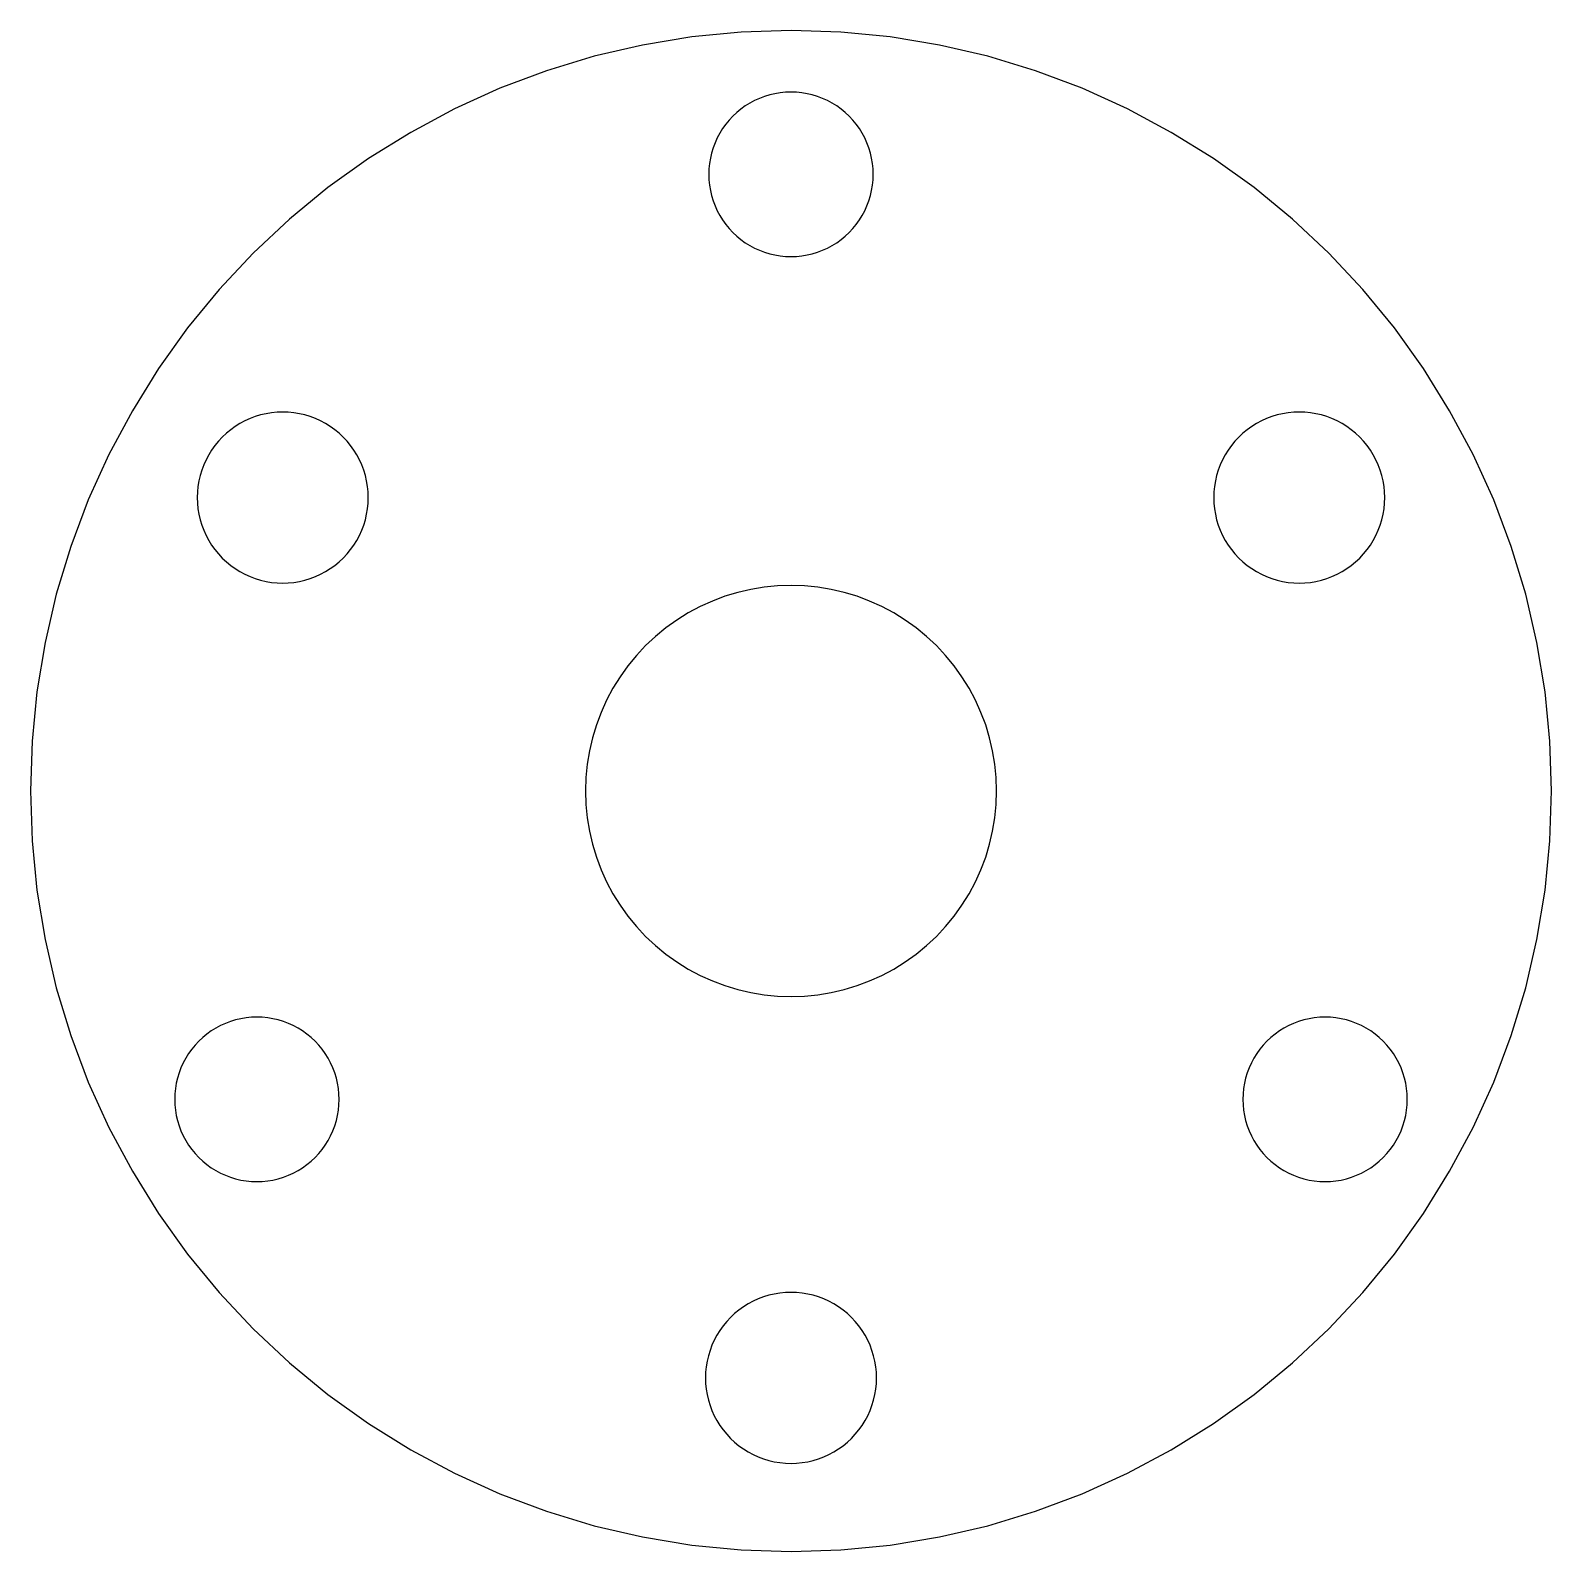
# Model space of a CAD drawing. Extents: x -403 to 403, y -278 to 278.
# Drawn here: x -35.73 to 1.27, y -278.41 to -241.41 of the extents above; entities that cross this region are included whole.
import ezdxf

# ---------------------------------------------------------------- set-up
doc = ezdxf.new("R2010")
doc.units = 0
doc.layers.get('0').update_dxf_attribs({"linetype": 'CONTINUOUS'})

msp = doc.modelspace()

# ---------------------------------------------------------------- linework, layer by layer
for p, q in [((-19.644, -241.568), (-20.838, -241.766)), ((-18.439, -241.45), (-19.644, -241.568)), ((-17.229, -241.41), (-18.439, -241.45)), ((-16.019, -241.45), (-17.229, -241.41)), ((-14.814, -241.568), (-16.019, -241.45)), ((-13.62, -241.766), (-14.814, -241.568)), ((-20.838, -241.766), (-22.017, -242.04)), ((-12.441, -242.04), (-13.62, -241.766)), ((-22.017, -242.04), (-23.176, -242.392)), ((-11.282, -242.392), (-12.441, -242.04)), ((-23.176, -242.392), (-24.309, -242.818)), ((-10.149, -242.818), (-11.282, -242.392)), ((-24.309, -242.818), (-25.411, -243.318)), ((-17.994, -243.062), (-18.114, -243.116)), ((-17.872, -243.016), (-17.994, -243.062)), ((-17.747, -242.978), (-17.872, -243.016)), ((-17.619, -242.949), (-17.747, -242.978)), ((-17.49, -242.927), (-17.619, -242.949)), ((-17.36, -242.914), (-17.49, -242.927)), ((-17.229, -242.91), (-17.36, -242.914)), ((-17.098, -242.914), (-17.229, -242.91)), ((-16.968, -242.927), (-17.098, -242.914)), ((-16.839, -242.949), (-16.968, -242.927)), ((-16.711, -242.978), (-16.839, -242.949)), ((-16.586, -243.016), (-16.711, -242.978)), ((-16.464, -243.062), (-16.586, -243.016)), ((-16.344, -243.116), (-16.464, -243.062)), ((-9.047, -243.318), (-10.149, -242.818)), ((-25.411, -243.318), (-26.479, -243.889)), ((-18.548, -243.406), (-18.643, -243.496)), ((-18.447, -243.323), (-18.548, -243.406)), ((-18.34, -243.247), (-18.447, -243.323)), ((-18.229, -243.178), (-18.34, -243.247)), ((-18.114, -243.116), (-18.229, -243.178)), ((-16.229, -243.178), (-16.344, -243.116)), ((-16.118, -243.247), (-16.229, -243.178)), ((-16.011, -243.323), (-16.118, -243.247)), ((-15.91, -243.406), (-16.011, -243.323)), ((-15.815, -243.496), (-15.91, -243.406)), ((-7.979, -243.889), (-9.047, -243.318)), ((-18.892, -243.799), (-18.961, -243.91)), ((-18.816, -243.693), (-18.892, -243.799)), ((-18.733, -243.591), (-18.816, -243.693)), ((-18.643, -243.496), (-18.733, -243.591)), ((-15.725, -243.591), (-15.815, -243.496)), ((-15.642, -243.693), (-15.725, -243.591)), ((-15.566, -243.799), (-15.642, -243.693)), ((-15.497, -243.91), (-15.566, -243.799)), ((-26.479, -243.889), (-27.507, -244.528)), ((-19.077, -244.145), (-19.123, -244.267)), ((-19.023, -244.026), (-19.077, -244.145)), ((-18.961, -243.91), (-19.023, -244.026)), ((-15.435, -244.026), (-15.497, -243.91)), ((-15.381, -244.145), (-15.435, -244.026)), ((-15.335, -244.267), (-15.381, -244.145)), ((-6.951, -244.528), (-7.979, -243.889)), ((-27.507, -244.528), (-28.491, -245.233)), ((-19.191, -244.52), (-19.212, -244.649)), ((-19.161, -244.392), (-19.191, -244.52)), ((-19.123, -244.267), (-19.161, -244.392)), ((-15.297, -244.392), (-15.335, -244.267)), ((-15.267, -244.52), (-15.297, -244.392)), ((-15.246, -244.649), (-15.267, -244.52)), ((-5.967, -245.233), (-6.951, -244.528)), ((-19.225, -244.779), (-19.229, -244.91)), ((-19.229, -244.91), (-19.225, -245.041)), ((-19.212, -244.649), (-19.225, -244.779)), ((-15.233, -244.779), (-15.246, -244.649)), ((-15.229, -244.91), (-15.233, -244.779)), ((-15.233, -245.041), (-15.229, -244.91)), ((-28.491, -245.233), (-29.427, -246.001)), ((-19.225, -245.041), (-19.212, -245.171)), ((-19.212, -245.171), (-19.191, -245.3)), ((-19.191, -245.3), (-19.161, -245.428)), ((-15.297, -245.428), (-15.267, -245.3)), ((-15.267, -245.3), (-15.246, -245.171)), ((-15.246, -245.171), (-15.233, -245.041)), ((-5.031, -246.001), (-5.967, -245.233)), ((-19.161, -245.428), (-19.123, -245.553)), ((-19.123, -245.553), (-19.077, -245.675)), ((-19.077, -245.675), (-19.023, -245.795)), ((-15.435, -245.795), (-15.381, -245.675)), ((-15.381, -245.675), (-15.335, -245.553)), ((-15.335, -245.553), (-15.297, -245.428)), ((-29.427, -246.001), (-30.31, -246.829)), ((-19.023, -245.795), (-18.961, -245.91)), ((-18.961, -245.91), (-18.892, -246.021)), ((-18.892, -246.021), (-18.816, -246.128)), ((-15.642, -246.128), (-15.566, -246.021)), ((-15.566, -246.021), (-15.497, -245.91)), ((-15.497, -245.91), (-15.435, -245.795)), ((-4.148, -246.829), (-5.031, -246.001)), ((-18.816, -246.128), (-18.733, -246.229)), ((-18.733, -246.229), (-18.643, -246.324)), ((-18.643, -246.324), (-18.548, -246.414)), ((-18.548, -246.414), (-18.447, -246.497)), ((-16.011, -246.497), (-15.91, -246.414)), ((-15.91, -246.414), (-15.815, -246.324)), ((-15.815, -246.324), (-15.725, -246.229)), ((-15.725, -246.229), (-15.642, -246.128)), ((-18.447, -246.497), (-18.34, -246.573)), ((-18.34, -246.573), (-18.229, -246.642)), ((-18.229, -246.642), (-18.114, -246.704)), ((-18.114, -246.704), (-17.994, -246.758)), ((-17.994, -246.758), (-17.872, -246.804)), ((-16.586, -246.804), (-16.464, -246.758)), ((-16.464, -246.758), (-16.344, -246.704)), ((-16.344, -246.704), (-16.229, -246.642)), ((-16.229, -246.642), (-16.118, -246.573)), ((-16.118, -246.573), (-16.011, -246.497)), ((-30.31, -246.829), (-31.138, -247.712)), ((-17.872, -246.804), (-17.747, -246.842)), ((-17.747, -246.842), (-17.619, -246.872)), ((-17.619, -246.872), (-17.49, -246.893)), ((-17.49, -246.893), (-17.36, -246.906)), ((-17.36, -246.906), (-17.229, -246.91)), ((-17.229, -246.91), (-17.098, -246.906)), ((-17.098, -246.906), (-16.968, -246.893)), ((-16.968, -246.893), (-16.839, -246.872)), ((-16.839, -246.872), (-16.711, -246.842)), ((-16.711, -246.842), (-16.586, -246.804)), ((-3.32, -247.712), (-4.148, -246.829)), ((-31.138, -247.712), (-31.906, -248.648)), ((-2.552, -248.648), (-3.32, -247.712)), ((-31.906, -248.648), (-32.611, -249.632)), ((-1.847, -249.632), (-2.552, -248.648)), ((-32.611, -249.632), (-33.25, -250.66)), ((-1.208, -250.66), (-1.847, -249.632)), ((-33.25, -250.66), (-33.821, -251.728)), ((-30.388, -250.851), (-30.512, -250.907)), ((-30.26, -250.803), (-30.388, -250.851)), ((-30.13, -250.763), (-30.26, -250.803)), ((-29.997, -250.733), (-30.13, -250.763)), ((-29.863, -250.71), (-29.997, -250.733)), ((-29.728, -250.697), (-29.863, -250.71)), ((-29.592, -250.693), (-29.728, -250.697)), ((-29.456, -250.697), (-29.592, -250.693)), ((-29.32, -250.71), (-29.456, -250.697)), ((-29.186, -250.733), (-29.32, -250.71)), ((-29.053, -250.763), (-29.186, -250.733)), ((-28.923, -250.803), (-29.053, -250.763)), ((-28.796, -250.851), (-28.923, -250.803)), ((-28.672, -250.907), (-28.796, -250.851)), ((-5.662, -250.851), (-5.786, -250.907)), ((-5.535, -250.803), (-5.662, -250.851)), ((-5.405, -250.763), (-5.535, -250.803)), ((-5.272, -250.733), (-5.405, -250.763)), ((-5.138, -250.71), (-5.272, -250.733)), ((-5.002, -250.697), (-5.138, -250.71)), ((-4.866, -250.693), (-5.002, -250.697)), ((-4.73, -250.697), (-4.866, -250.693)), ((-4.595, -250.71), (-4.73, -250.697)), ((-4.461, -250.733), (-4.595, -250.71)), ((-4.328, -250.763), (-4.461, -250.733)), ((-4.198, -250.803), (-4.328, -250.763)), ((-4.07, -250.851), (-4.198, -250.803)), ((-3.946, -250.907), (-4.07, -250.851)), ((-0.637, -251.728), (-1.208, -250.66)), ((-30.963, -251.209), (-31.062, -251.302)), ((-30.858, -251.122), (-30.963, -251.209)), ((-30.747, -251.043), (-30.858, -251.122)), ((-30.632, -250.971), (-30.747, -251.043)), ((-30.512, -250.907), (-30.632, -250.971)), ((-28.552, -250.971), (-28.672, -250.907)), ((-28.436, -251.043), (-28.552, -250.971)), ((-28.325, -251.122), (-28.436, -251.043)), ((-28.22, -251.209), (-28.325, -251.122)), ((-28.121, -251.302), (-28.22, -251.209)), ((-6.238, -251.209), (-6.337, -251.302)), ((-6.133, -251.122), (-6.238, -251.209)), ((-6.022, -251.043), (-6.133, -251.122)), ((-5.906, -250.971), (-6.022, -251.043)), ((-5.786, -250.907), (-5.906, -250.971)), ((-3.826, -250.971), (-3.946, -250.907)), ((-3.711, -251.043), (-3.826, -250.971)), ((-3.6, -251.122), (-3.711, -251.043)), ((-3.495, -251.209), (-3.6, -251.122)), ((-3.396, -251.302), (-3.495, -251.209)), ((-31.242, -251.506), (-31.321, -251.617)), ((-31.155, -251.401), (-31.242, -251.506)), ((-31.062, -251.302), (-31.155, -251.401)), ((-28.028, -251.401), (-28.121, -251.302)), ((-27.941, -251.506), (-28.028, -251.401)), ((-27.862, -251.617), (-27.941, -251.506)), ((-6.517, -251.506), (-6.596, -251.617)), ((-6.43, -251.401), (-6.517, -251.506)), ((-6.337, -251.302), (-6.43, -251.401)), ((-3.303, -251.401), (-3.396, -251.302)), ((-3.216, -251.506), (-3.303, -251.401)), ((-3.137, -251.617), (-3.216, -251.506)), ((-33.821, -251.728), (-34.321, -252.83)), ((-31.457, -251.853), (-31.513, -251.977)), ((-31.393, -251.733), (-31.457, -251.853)), ((-31.321, -251.617), (-31.393, -251.733)), ((-27.79, -251.733), (-27.862, -251.617)), ((-27.726, -251.853), (-27.79, -251.733)), ((-27.67, -251.977), (-27.726, -251.853)), ((-6.732, -251.853), (-6.788, -251.977)), ((-6.668, -251.733), (-6.732, -251.853)), ((-6.596, -251.617), (-6.668, -251.733)), ((-3.065, -251.733), (-3.137, -251.617)), ((-3.001, -251.853), (-3.065, -251.733)), ((-2.945, -251.977), (-3.001, -251.853)), ((-0.137, -252.83), (-0.637, -251.728)), ((-31.601, -252.234), (-31.632, -252.367)), ((-31.561, -252.104), (-31.601, -252.234)), ((-31.513, -251.977), (-31.561, -252.104)), ((-27.622, -252.104), (-27.67, -251.977)), ((-27.582, -252.234), (-27.622, -252.104)), ((-27.552, -252.367), (-27.582, -252.234)), ((-6.876, -252.234), (-6.906, -252.367)), ((-6.836, -252.104), (-6.876, -252.234)), ((-6.788, -251.977), (-6.836, -252.104)), ((-2.897, -252.104), (-2.945, -251.977)), ((-2.857, -252.234), (-2.897, -252.104)), ((-2.826, -252.367), (-2.857, -252.234)), ((-31.667, -252.637), (-31.672, -252.773)), ((-31.654, -252.501), (-31.667, -252.637)), ((-31.632, -252.367), (-31.654, -252.501)), ((-27.529, -252.501), (-27.552, -252.367)), ((-27.516, -252.637), (-27.529, -252.501)), ((-27.512, -252.773), (-27.516, -252.637)), ((-6.942, -252.637), (-6.946, -252.773)), ((-6.929, -252.501), (-6.942, -252.637)), ((-6.906, -252.367), (-6.929, -252.501)), ((-2.804, -252.501), (-2.826, -252.367)), ((-2.791, -252.637), (-2.804, -252.501)), ((-2.786, -252.773), (-2.791, -252.637)), ((-34.321, -252.83), (-34.747, -253.963)), ((-31.672, -252.773), (-31.667, -252.909)), ((-31.667, -252.909), (-31.654, -253.044)), ((-31.654, -253.044), (-31.632, -253.178)), ((-27.552, -253.178), (-27.529, -253.044)), ((-27.529, -253.044), (-27.516, -252.909)), ((-27.516, -252.909), (-27.512, -252.773)), ((-6.946, -252.773), (-6.942, -252.909)), ((-6.942, -252.909), (-6.929, -253.044)), ((-6.929, -253.044), (-6.906, -253.178)), ((-2.826, -253.178), (-2.804, -253.044)), ((-2.804, -253.044), (-2.791, -252.909)), ((-2.791, -252.909), (-2.786, -252.773)), ((0.289, -253.963), (-0.137, -252.83)), ((-31.632, -253.178), (-31.601, -253.311)), ((-31.601, -253.311), (-31.561, -253.441)), ((-31.561, -253.441), (-31.513, -253.569)), ((-27.67, -253.569), (-27.622, -253.441)), ((-27.622, -253.441), (-27.582, -253.311)), ((-27.582, -253.311), (-27.552, -253.178)), ((-6.906, -253.178), (-6.876, -253.311)), ((-6.876, -253.311), (-6.836, -253.441)), ((-6.836, -253.441), (-6.788, -253.569)), ((-2.945, -253.569), (-2.897, -253.441)), ((-2.897, -253.441), (-2.857, -253.311)), ((-2.857, -253.311), (-2.826, -253.178)), ((-31.513, -253.569), (-31.457, -253.693)), ((-31.457, -253.693), (-31.393, -253.813)), ((-31.393, -253.813), (-31.321, -253.928)), ((-27.862, -253.928), (-27.79, -253.813)), ((-27.79, -253.813), (-27.726, -253.693)), ((-27.726, -253.693), (-27.67, -253.569)), ((-6.788, -253.569), (-6.732, -253.693)), ((-6.732, -253.693), (-6.668, -253.813)), ((-6.668, -253.813), (-6.596, -253.928)), ((-3.137, -253.928), (-3.065, -253.813)), ((-3.065, -253.813), (-3.001, -253.693)), ((-3.001, -253.693), (-2.945, -253.569)), ((-34.747, -253.963), (-35.099, -255.122)), ((-31.321, -253.928), (-31.242, -254.039)), ((-31.242, -254.039), (-31.155, -254.144)), ((-31.155, -254.144), (-31.062, -254.243)), ((-28.121, -254.243), (-28.028, -254.144)), ((-28.028, -254.144), (-27.941, -254.039)), ((-27.941, -254.039), (-27.862, -253.928)), ((-6.596, -253.928), (-6.517, -254.039)), ((-6.517, -254.039), (-6.43, -254.144)), ((-6.43, -254.144), (-6.337, -254.243)), ((-3.396, -254.243), (-3.303, -254.144)), ((-3.303, -254.144), (-3.216, -254.039)), ((-3.216, -254.039), (-3.137, -253.928)), ((0.641, -255.122), (0.289, -253.963)), ((-31.062, -254.243), (-30.963, -254.336)), ((-30.963, -254.336), (-30.858, -254.423)), ((-30.858, -254.423), (-30.747, -254.502)), ((-30.747, -254.502), (-30.632, -254.574)), ((-28.552, -254.574), (-28.436, -254.502)), ((-28.436, -254.502), (-28.325, -254.423)), ((-28.325, -254.423), (-28.22, -254.336)), ((-28.22, -254.336), (-28.121, -254.243)), ((-6.337, -254.243), (-6.238, -254.336)), ((-6.238, -254.336), (-6.133, -254.423)), ((-6.133, -254.423), (-6.022, -254.502)), ((-6.022, -254.502), (-5.906, -254.574)), ((-3.826, -254.574), (-3.711, -254.502)), ((-3.711, -254.502), (-3.6, -254.423)), ((-3.6, -254.423), (-3.495, -254.336)), ((-3.495, -254.336), (-3.396, -254.243)), ((-30.632, -254.574), (-30.512, -254.638)), ((-30.512, -254.638), (-30.388, -254.694)), ((-30.388, -254.694), (-30.26, -254.742)), ((-30.26, -254.742), (-30.13, -254.782)), ((-30.13, -254.782), (-29.997, -254.813)), ((-29.997, -254.813), (-29.863, -254.835)), ((-29.863, -254.835), (-29.728, -254.848)), ((-29.728, -254.848), (-29.592, -254.853)), ((-29.592, -254.853), (-29.456, -254.848)), ((-29.456, -254.848), (-29.32, -254.835)), ((-29.32, -254.835), (-29.186, -254.813)), ((-29.186, -254.813), (-29.053, -254.782)), ((-29.053, -254.782), (-28.923, -254.742)), ((-28.923, -254.742), (-28.796, -254.694)), ((-28.796, -254.694), (-28.672, -254.638)), ((-28.672, -254.638), (-28.552, -254.574)), ((-17.556, -254.921), (-17.882, -254.953)), ((-17.229, -254.91), (-17.556, -254.921)), ((-16.902, -254.921), (-17.229, -254.91)), ((-16.576, -254.953), (-16.902, -254.921)), ((-5.906, -254.574), (-5.786, -254.638)), ((-5.786, -254.638), (-5.662, -254.694)), ((-5.662, -254.694), (-5.535, -254.742)), ((-5.535, -254.742), (-5.405, -254.782)), ((-5.405, -254.782), (-5.272, -254.813)), ((-5.272, -254.813), (-5.138, -254.835)), ((-5.138, -254.835), (-5.002, -254.848)), ((-5.002, -254.848), (-4.866, -254.853)), ((-4.866, -254.853), (-4.73, -254.848)), ((-4.73, -254.848), (-4.595, -254.835)), ((-4.595, -254.835), (-4.461, -254.813)), ((-4.461, -254.813), (-4.328, -254.782)), ((-4.328, -254.782), (-4.198, -254.742)), ((-4.198, -254.742), (-4.07, -254.694)), ((-4.07, -254.694), (-3.946, -254.638)), ((-3.946, -254.638), (-3.826, -254.574)), ((-35.099, -255.122), (-35.374, -256.301)), ((-19.142, -255.291), (-19.44, -255.426)), ((-18.836, -255.175), (-19.142, -255.291)), ((-18.523, -255.08), (-18.836, -255.175)), ((-18.204, -255.006), (-18.523, -255.08)), ((-17.882, -254.953), (-18.204, -255.006)), ((-16.254, -255.006), (-16.576, -254.953)), ((-15.935, -255.08), (-16.254, -255.006)), ((-15.622, -255.175), (-15.935, -255.08)), ((-15.316, -255.291), (-15.622, -255.175)), ((-15.018, -255.426), (-15.316, -255.291)), ((0.916, -256.301), (0.641, -255.122)), ((-19.729, -255.58), (-20.007, -255.753)), ((-19.44, -255.426), (-19.729, -255.58)), ((-14.729, -255.58), (-15.018, -255.426)), ((-14.451, -255.753), (-14.729, -255.58)), ((-20.273, -255.943), (-20.526, -256.151)), ((-20.007, -255.753), (-20.273, -255.943)), ((-14.185, -255.943), (-14.451, -255.753)), ((-13.932, -256.151), (-14.185, -255.943)), ((-35.374, -256.301), (-35.571, -257.495)), ((-20.765, -256.375), (-20.988, -256.613)), ((-20.526, -256.151), (-20.765, -256.375)), ((-13.693, -256.375), (-13.932, -256.151)), ((-13.47, -256.613), (-13.693, -256.375)), ((1.113, -257.495), (0.916, -256.301)), ((-20.988, -256.613), (-21.196, -256.866)), ((-13.262, -256.866), (-13.47, -256.613)), ((-21.386, -257.132), (-21.559, -257.41)), ((-21.196, -256.866), (-21.386, -257.132)), ((-13.072, -257.132), (-13.262, -256.866)), ((-12.899, -257.41), (-13.072, -257.132)), ((-35.571, -257.495), (-35.689, -258.7)), ((-21.559, -257.41), (-21.713, -257.699)), ((-12.745, -257.699), (-12.899, -257.41)), ((1.231, -258.7), (1.113, -257.495)), ((-21.713, -257.699), (-21.848, -257.997)), ((-12.61, -257.997), (-12.745, -257.699)), ((-21.848, -257.997), (-21.964, -258.303)), ((-12.494, -258.303), (-12.61, -257.997)), ((-22.059, -258.616), (-22.133, -258.935)), ((-21.964, -258.303), (-22.059, -258.616)), ((-12.399, -258.616), (-12.494, -258.303)), ((-12.325, -258.935), (-12.399, -258.616)), ((-35.689, -258.7), (-35.729, -259.91)), ((-22.133, -258.935), (-22.186, -259.257)), ((-12.272, -259.257), (-12.325, -258.935)), ((1.271, -259.91), (1.231, -258.7)), ((-22.186, -259.257), (-22.218, -259.583)), ((-12.24, -259.583), (-12.272, -259.257)), ((-22.218, -259.583), (-22.229, -259.91)), ((-12.229, -259.91), (-12.24, -259.583)), ((-35.729, -259.91), (-35.689, -261.12)), ((-22.229, -259.91), (-22.218, -260.237)), ((-12.24, -260.237), (-12.229, -259.91)), ((1.231, -261.12), (1.271, -259.91)), ((-22.218, -260.237), (-22.186, -260.563)), ((-12.272, -260.563), (-12.24, -260.237)), ((-22.186, -260.563), (-22.133, -260.886)), ((-12.325, -260.886), (-12.272, -260.563)), ((-35.689, -261.12), (-35.571, -262.325)), ((-22.133, -260.886), (-22.059, -261.204)), ((-22.059, -261.204), (-21.964, -261.517)), ((-12.494, -261.517), (-12.399, -261.204)), ((-12.399, -261.204), (-12.325, -260.886)), ((1.113, -262.325), (1.231, -261.12)), ((-21.964, -261.517), (-21.848, -261.824)), ((-12.61, -261.824), (-12.494, -261.517)), ((-21.848, -261.824), (-21.713, -262.122)), ((-12.745, -262.122), (-12.61, -261.824)), ((-35.571, -262.325), (-35.374, -263.519)), ((-21.713, -262.122), (-21.559, -262.41)), ((-12.899, -262.41), (-12.745, -262.122)), ((0.916, -263.519), (1.113, -262.325)), ((-21.559, -262.41), (-21.386, -262.688)), ((-21.386, -262.688), (-21.196, -262.954)), ((-13.262, -262.954), (-13.072, -262.688)), ((-13.072, -262.688), (-12.899, -262.41)), ((-21.196, -262.954), (-20.988, -263.207)), ((-13.47, -263.207), (-13.262, -262.954)), ((-20.988, -263.207), (-20.765, -263.446)), ((-13.693, -263.446), (-13.47, -263.207)), ((-35.374, -263.519), (-35.099, -264.698)), ((-20.765, -263.446), (-20.526, -263.669)), ((-20.526, -263.669), (-20.273, -263.877)), ((-14.185, -263.877), (-13.932, -263.669)), ((-13.932, -263.669), (-13.693, -263.446)), ((0.641, -264.698), (0.916, -263.519)), ((-20.273, -263.877), (-20.007, -264.067)), ((-20.007, -264.067), (-19.729, -264.24)), ((-14.729, -264.24), (-14.451, -264.067)), ((-14.451, -264.067), (-14.185, -263.877)), ((-19.729, -264.24), (-19.44, -264.394)), ((-19.44, -264.394), (-19.142, -264.529)), ((-19.142, -264.529), (-18.836, -264.645)), ((-15.622, -264.645), (-15.316, -264.529)), ((-15.316, -264.529), (-15.018, -264.394)), ((-15.018, -264.394), (-14.729, -264.24)), ((-35.099, -264.698), (-34.747, -265.857)), ((-18.836, -264.645), (-18.523, -264.74)), ((-18.523, -264.74), (-18.204, -264.814)), ((-18.204, -264.814), (-17.882, -264.867)), ((-17.882, -264.867), (-17.556, -264.899)), ((-17.556, -264.899), (-17.229, -264.91)), ((-17.229, -264.91), (-16.902, -264.899)), ((-16.902, -264.899), (-16.576, -264.867)), ((-16.576, -264.867), (-16.254, -264.814)), ((-16.254, -264.814), (-15.935, -264.74)), ((-15.935, -264.74), (-15.622, -264.645)), ((0.289, -265.857), (0.641, -264.698)), ((-31.104, -265.616), (-31.219, -265.678)), ((-30.985, -265.562), (-31.104, -265.616)), ((-30.862, -265.516), (-30.985, -265.562)), ((-30.737, -265.478), (-30.862, -265.516)), ((-30.61, -265.449), (-30.737, -265.478)), ((-30.48, -265.427), (-30.61, -265.449)), ((-30.35, -265.414), (-30.48, -265.427)), ((-30.219, -265.41), (-30.35, -265.414)), ((-30.089, -265.414), (-30.219, -265.41)), ((-29.958, -265.427), (-30.089, -265.414)), ((-29.829, -265.449), (-29.958, -265.427)), ((-29.702, -265.478), (-29.829, -265.449)), ((-29.577, -265.516), (-29.702, -265.478)), ((-29.454, -265.562), (-29.577, -265.516)), ((-29.335, -265.616), (-29.454, -265.562)), ((-29.219, -265.678), (-29.335, -265.616)), ((-5.123, -265.616), (-5.239, -265.678)), ((-5.004, -265.562), (-5.123, -265.616)), ((-4.882, -265.516), (-5.004, -265.562)), ((-4.756, -265.478), (-4.882, -265.516)), ((-4.629, -265.449), (-4.756, -265.478)), ((-4.5, -265.427), (-4.629, -265.449)), ((-4.369, -265.414), (-4.5, -265.427)), ((-4.239, -265.41), (-4.369, -265.414)), ((-4.108, -265.414), (-4.239, -265.41)), ((-3.978, -265.427), (-4.108, -265.414)), ((-3.848, -265.449), (-3.978, -265.427)), ((-3.721, -265.478), (-3.848, -265.449)), ((-3.596, -265.516), (-3.721, -265.478)), ((-3.473, -265.562), (-3.596, -265.516)), ((-3.354, -265.616), (-3.473, -265.562)), ((-3.239, -265.678), (-3.354, -265.616)), ((-34.747, -265.857), (-34.321, -266.99)), ((-31.634, -265.996), (-31.723, -266.091)), ((-31.538, -265.906), (-31.634, -265.996)), ((-31.437, -265.823), (-31.538, -265.906)), ((-31.331, -265.747), (-31.437, -265.823)), ((-31.219, -265.678), (-31.331, -265.747)), ((-29.108, -265.747), (-29.219, -265.678)), ((-29.002, -265.823), (-29.108, -265.747)), ((-28.901, -265.906), (-29.002, -265.823)), ((-28.805, -265.996), (-28.901, -265.906)), ((-28.716, -266.091), (-28.805, -265.996)), ((-5.653, -265.996), (-5.742, -266.091)), ((-5.557, -265.906), (-5.653, -265.996)), ((-5.456, -265.823), (-5.557, -265.906)), ((-5.35, -265.747), (-5.456, -265.823)), ((-5.239, -265.678), (-5.35, -265.747)), ((-3.127, -265.747), (-3.239, -265.678)), ((-3.021, -265.823), (-3.127, -265.747)), ((-2.92, -265.906), (-3.021, -265.823)), ((-2.824, -265.996), (-2.92, -265.906)), ((-2.735, -266.091), (-2.824, -265.996)), ((-0.137, -266.99), (0.289, -265.857)), ((-31.882, -266.299), (-31.951, -266.41)), ((-31.806, -266.193), (-31.882, -266.299)), ((-31.723, -266.091), (-31.806, -266.193)), ((-28.633, -266.193), (-28.716, -266.091)), ((-28.556, -266.299), (-28.633, -266.193)), ((-28.487, -266.41), (-28.556, -266.299)), ((-5.902, -266.299), (-5.971, -266.41)), ((-5.825, -266.193), (-5.902, -266.299)), ((-5.742, -266.091), (-5.825, -266.193)), ((-2.652, -266.193), (-2.735, -266.091)), ((-2.576, -266.299), (-2.652, -266.193)), ((-2.507, -266.41), (-2.576, -266.299)), ((-32.113, -266.767), (-32.151, -266.892)), ((-32.067, -266.645), (-32.113, -266.767)), ((-32.013, -266.526), (-32.067, -266.645)), ((-31.951, -266.41), (-32.013, -266.526)), ((-28.426, -266.526), (-28.487, -266.41)), ((-28.372, -266.645), (-28.426, -266.526)), ((-28.326, -266.767), (-28.372, -266.645)), ((-28.288, -266.892), (-28.326, -266.767)), ((-6.132, -266.767), (-6.17, -266.892)), ((-6.086, -266.645), (-6.132, -266.767)), ((-6.032, -266.526), (-6.086, -266.645)), ((-5.971, -266.41), (-6.032, -266.526)), ((-2.445, -266.526), (-2.507, -266.41)), ((-2.391, -266.645), (-2.445, -266.526)), ((-2.345, -266.767), (-2.391, -266.645)), ((-2.307, -266.892), (-2.345, -266.767)), ((-34.321, -266.99), (-33.821, -268.092)), ((-32.181, -267.02), (-32.202, -267.149)), ((-32.151, -266.892), (-32.181, -267.02)), ((-28.258, -267.02), (-28.288, -266.892)), ((-28.236, -267.149), (-28.258, -267.02)), ((-6.2, -267.02), (-6.222, -267.149)), ((-6.17, -266.892), (-6.2, -267.02)), ((-2.277, -267.02), (-2.307, -266.892)), ((-2.256, -267.149), (-2.277, -267.02)), ((-0.637, -268.092), (-0.137, -266.99)), ((-32.215, -267.279), (-32.219, -267.41)), ((-32.219, -267.41), (-32.215, -267.541)), ((-32.202, -267.149), (-32.215, -267.279)), ((-28.224, -267.279), (-28.236, -267.149)), ((-28.219, -267.41), (-28.224, -267.279)), ((-28.224, -267.541), (-28.219, -267.41)), ((-6.234, -267.279), (-6.239, -267.41)), ((-6.239, -267.41), (-6.234, -267.541)), ((-6.222, -267.149), (-6.234, -267.279)), ((-2.243, -267.279), (-2.256, -267.149)), ((-2.239, -267.41), (-2.243, -267.279)), ((-2.243, -267.541), (-2.239, -267.41)), ((-32.215, -267.541), (-32.202, -267.671)), ((-32.202, -267.671), (-32.181, -267.8)), ((-32.181, -267.8), (-32.151, -267.928)), ((-28.288, -267.928), (-28.258, -267.8)), ((-28.258, -267.8), (-28.236, -267.671)), ((-28.236, -267.671), (-28.224, -267.541)), ((-6.234, -267.541), (-6.222, -267.671)), ((-6.222, -267.671), (-6.2, -267.8)), ((-6.2, -267.8), (-6.17, -267.928)), ((-2.307, -267.928), (-2.277, -267.8)), ((-2.277, -267.8), (-2.256, -267.671)), ((-2.256, -267.671), (-2.243, -267.541)), ((-33.821, -268.092), (-33.25, -269.16)), ((-32.151, -267.928), (-32.113, -268.053)), ((-32.113, -268.053), (-32.067, -268.175)), ((-32.067, -268.175), (-32.013, -268.295)), ((-28.426, -268.295), (-28.372, -268.175)), ((-28.372, -268.175), (-28.326, -268.053)), ((-28.326, -268.053), (-28.288, -267.928)), ((-6.17, -267.928), (-6.132, -268.053)), ((-6.132, -268.053), (-6.086, -268.175)), ((-6.086, -268.175), (-6.032, -268.295)), ((-2.445, -268.295), (-2.391, -268.175)), ((-2.391, -268.175), (-2.345, -268.053)), ((-2.345, -268.053), (-2.307, -267.928)), ((-1.208, -269.16), (-0.637, -268.092)), ((-32.013, -268.295), (-31.951, -268.41)), ((-31.951, -268.41), (-31.882, -268.521)), ((-31.882, -268.521), (-31.806, -268.628)), ((-28.633, -268.628), (-28.556, -268.521)), ((-28.556, -268.521), (-28.487, -268.41)), ((-28.487, -268.41), (-28.426, -268.295)), ((-6.032, -268.295), (-5.971, -268.41)), ((-5.971, -268.41), (-5.902, -268.521)), ((-5.902, -268.521), (-5.825, -268.628)), ((-2.652, -268.628), (-2.576, -268.521)), ((-2.576, -268.521), (-2.507, -268.41)), ((-2.507, -268.41), (-2.445, -268.295)), ((-31.806, -268.628), (-31.723, -268.729)), ((-31.723, -268.729), (-31.634, -268.824)), ((-31.634, -268.824), (-31.538, -268.914)), ((-31.538, -268.914), (-31.437, -268.997)), ((-29.002, -268.997), (-28.901, -268.914)), ((-28.901, -268.914), (-28.805, -268.824)), ((-28.805, -268.824), (-28.716, -268.729)), ((-28.716, -268.729), (-28.633, -268.628)), ((-5.825, -268.628), (-5.742, -268.729)), ((-5.742, -268.729), (-5.653, -268.824)), ((-5.653, -268.824), (-5.557, -268.914)), ((-5.557, -268.914), (-5.456, -268.997)), ((-3.021, -268.997), (-2.92, -268.914)), ((-2.92, -268.914), (-2.824, -268.824)), ((-2.824, -268.824), (-2.735, -268.729)), ((-2.735, -268.729), (-2.652, -268.628)), ((-33.25, -269.16), (-32.611, -270.188)), ((-31.437, -268.997), (-31.331, -269.073)), ((-31.331, -269.073), (-31.219, -269.142)), ((-31.219, -269.142), (-31.104, -269.204)), ((-31.104, -269.204), (-30.985, -269.258)), ((-30.985, -269.258), (-30.862, -269.304)), ((-30.862, -269.304), (-30.737, -269.342)), ((-30.737, -269.342), (-30.61, -269.372)), ((-29.829, -269.372), (-29.702, -269.342)), ((-29.702, -269.342), (-29.577, -269.304)), ((-29.577, -269.304), (-29.454, -269.258)), ((-29.454, -269.258), (-29.335, -269.204)), ((-29.335, -269.204), (-29.219, -269.142)), ((-29.219, -269.142), (-29.108, -269.073)), ((-29.108, -269.073), (-29.002, -268.997)), ((-5.456, -268.997), (-5.35, -269.073)), ((-5.35, -269.073), (-5.239, -269.142)), ((-5.239, -269.142), (-5.123, -269.204)), ((-5.123, -269.204), (-5.004, -269.258)), ((-5.004, -269.258), (-4.882, -269.304)), ((-4.882, -269.304), (-4.756, -269.342)), ((-4.756, -269.342), (-4.629, -269.372)), ((-3.848, -269.372), (-3.721, -269.342)), ((-3.721, -269.342), (-3.596, -269.304)), ((-3.596, -269.304), (-3.473, -269.258)), ((-3.473, -269.258), (-3.354, -269.204)), ((-3.354, -269.204), (-3.239, -269.142)), ((-3.239, -269.142), (-3.127, -269.073)), ((-3.127, -269.073), (-3.021, -268.997)), ((-1.847, -270.188), (-1.208, -269.16)), ((-30.61, -269.372), (-30.48, -269.393)), ((-30.48, -269.393), (-30.35, -269.406)), ((-30.35, -269.406), (-30.219, -269.41)), ((-30.219, -269.41), (-30.089, -269.406)), ((-30.089, -269.406), (-29.958, -269.393)), ((-29.958, -269.393), (-29.829, -269.372)), ((-4.629, -269.372), (-4.5, -269.393)), ((-4.5, -269.393), (-4.369, -269.406)), ((-4.369, -269.406), (-4.239, -269.41)), ((-4.239, -269.41), (-4.108, -269.406)), ((-4.108, -269.406), (-3.978, -269.393)), ((-3.978, -269.393), (-3.848, -269.372)), ((-32.611, -270.188), (-31.906, -271.172)), ((-2.552, -271.172), (-1.847, -270.188)), ((-31.906, -271.172), (-31.138, -272.108)), ((-3.32, -272.108), (-2.552, -271.172)), ((-31.138, -272.108), (-30.31, -272.992)), ((-18.149, -272.32), (-18.269, -272.384)), ((-18.025, -272.264), (-18.149, -272.32)), ((-17.898, -272.216), (-18.025, -272.264)), ((-17.767, -272.176), (-17.898, -272.216)), ((-17.635, -272.145), (-17.767, -272.176)), ((-17.5, -272.123), (-17.635, -272.145)), ((-17.365, -272.11), (-17.5, -272.123)), ((-17.229, -272.105), (-17.365, -272.11)), ((-17.093, -272.11), (-17.229, -272.105)), ((-16.958, -272.123), (-17.093, -272.11)), ((-16.823, -272.145), (-16.958, -272.123)), ((-16.691, -272.176), (-16.823, -272.145)), ((-16.56, -272.216), (-16.691, -272.176)), ((-16.433, -272.264), (-16.56, -272.216)), ((-16.309, -272.32), (-16.433, -272.264)), ((-16.189, -272.384), (-16.309, -272.32)), ((-4.148, -272.992), (-3.32, -272.108)), ((-18.6, -272.621), (-18.7, -272.714)), ((-18.495, -272.535), (-18.6, -272.621)), ((-18.385, -272.456), (-18.495, -272.535)), ((-18.269, -272.384), (-18.385, -272.456)), ((-16.073, -272.456), (-16.189, -272.384)), ((-15.963, -272.535), (-16.073, -272.456)), ((-15.858, -272.621), (-15.963, -272.535)), ((-15.758, -272.714), (-15.858, -272.621)), ((-30.31, -272.992), (-29.427, -273.819)), ((-18.958, -273.03), (-19.03, -273.145)), ((-18.879, -272.919), (-18.958, -273.03)), ((-18.793, -272.814), (-18.879, -272.919)), ((-18.7, -272.714), (-18.793, -272.814)), ((-15.665, -272.814), (-15.758, -272.714)), ((-15.579, -272.919), (-15.665, -272.814)), ((-15.5, -273.03), (-15.579, -272.919)), ((-15.428, -273.145), (-15.5, -273.03)), ((-5.031, -273.819), (-4.148, -272.992)), ((-19.151, -273.389), (-19.199, -273.517)), ((-19.095, -273.265), (-19.151, -273.389)), ((-19.03, -273.145), (-19.095, -273.265)), ((-15.364, -273.265), (-15.428, -273.145)), ((-15.307, -273.389), (-15.364, -273.265)), ((-15.259, -273.517), (-15.307, -273.389)), ((-19.269, -273.779), (-19.291, -273.914)), ((-19.238, -273.647), (-19.269, -273.779)), ((-19.199, -273.517), (-19.238, -273.647)), ((-15.22, -273.647), (-15.259, -273.517)), ((-15.189, -273.779), (-15.22, -273.647)), ((-15.167, -273.914), (-15.189, -273.779)), ((-29.427, -273.819), (-28.491, -274.587)), ((-19.305, -274.049), (-19.309, -274.185)), ((-19.291, -273.914), (-19.305, -274.049)), ((-15.153, -274.049), (-15.167, -273.914)), ((-15.149, -274.185), (-15.153, -274.049)), ((-5.967, -274.587), (-5.031, -273.819)), ((-19.309, -274.185), (-19.305, -274.321)), ((-19.305, -274.321), (-19.291, -274.457)), ((-19.291, -274.457), (-19.269, -274.591)), ((-15.189, -274.591), (-15.167, -274.457)), ((-15.167, -274.457), (-15.153, -274.321)), ((-15.153, -274.321), (-15.149, -274.185)), ((-28.491, -274.587), (-27.507, -275.292)), ((-19.269, -274.591), (-19.238, -274.724)), ((-19.238, -274.724), (-19.199, -274.854)), ((-19.199, -274.854), (-19.151, -274.981)), ((-15.307, -274.981), (-15.259, -274.854)), ((-15.259, -274.854), (-15.22, -274.724)), ((-15.22, -274.724), (-15.189, -274.591)), ((-6.951, -275.292), (-5.967, -274.587)), ((-19.151, -274.981), (-19.095, -275.105)), ((-19.095, -275.105), (-19.03, -275.225)), ((-19.03, -275.225), (-18.958, -275.341)), ((-15.5, -275.341), (-15.428, -275.225)), ((-15.428, -275.225), (-15.364, -275.105)), ((-15.364, -275.105), (-15.307, -274.981)), ((-27.507, -275.292), (-26.479, -275.932)), ((-18.958, -275.341), (-18.879, -275.451)), ((-18.879, -275.451), (-18.793, -275.557)), ((-18.793, -275.557), (-18.7, -275.656)), ((-15.758, -275.656), (-15.665, -275.557)), ((-15.665, -275.557), (-15.579, -275.451)), ((-15.579, -275.451), (-15.5, -275.341)), ((-7.979, -275.932), (-6.951, -275.292)), ((-26.479, -275.932), (-25.411, -276.502)), ((-18.7, -275.656), (-18.6, -275.749)), ((-18.6, -275.749), (-18.495, -275.835)), ((-18.495, -275.835), (-18.385, -275.915)), ((-18.385, -275.915), (-18.269, -275.987)), ((-18.269, -275.987), (-18.149, -276.051)), ((-16.309, -276.051), (-16.189, -275.987)), ((-16.189, -275.987), (-16.073, -275.915)), ((-16.073, -275.915), (-15.963, -275.835)), ((-15.963, -275.835), (-15.858, -275.749)), ((-15.858, -275.749), (-15.758, -275.656)), ((-9.047, -276.502), (-7.979, -275.932)), ((-18.149, -276.051), (-18.025, -276.107)), ((-18.025, -276.107), (-17.898, -276.155)), ((-17.898, -276.155), (-17.767, -276.194)), ((-17.767, -276.194), (-17.635, -276.225)), ((-17.635, -276.225), (-17.5, -276.247)), ((-17.5, -276.247), (-17.365, -276.261)), ((-17.365, -276.261), (-17.229, -276.265)), ((-17.229, -276.265), (-17.093, -276.261)), ((-17.093, -276.261), (-16.958, -276.247)), ((-16.958, -276.247), (-16.823, -276.225)), ((-16.823, -276.225), (-16.691, -276.194)), ((-16.691, -276.194), (-16.56, -276.155)), ((-16.56, -276.155), (-16.433, -276.107)), ((-16.433, -276.107), (-16.309, -276.051)), ((-25.411, -276.502), (-24.309, -277.002)), ((-10.149, -277.002), (-9.047, -276.502)), ((-24.309, -277.002), (-23.176, -277.428)), ((-11.282, -277.428), (-10.149, -277.002)), ((-23.176, -277.428), (-22.017, -277.78)), ((-12.441, -277.78), (-11.282, -277.428)), ((-22.017, -277.78), (-20.838, -278.055)), ((-13.62, -278.055), (-12.441, -277.78)), ((-20.838, -278.055), (-19.644, -278.252)), ((-14.814, -278.252), (-13.62, -278.055)), ((-19.644, -278.252), (-18.439, -278.37)), ((-18.439, -278.37), (-17.229, -278.41)), ((-17.229, -278.41), (-16.019, -278.37)), ((-16.019, -278.37), (-14.814, -278.252))]:
    msp.add_line(p, q)

doc.saveas('drawing.dxf')
